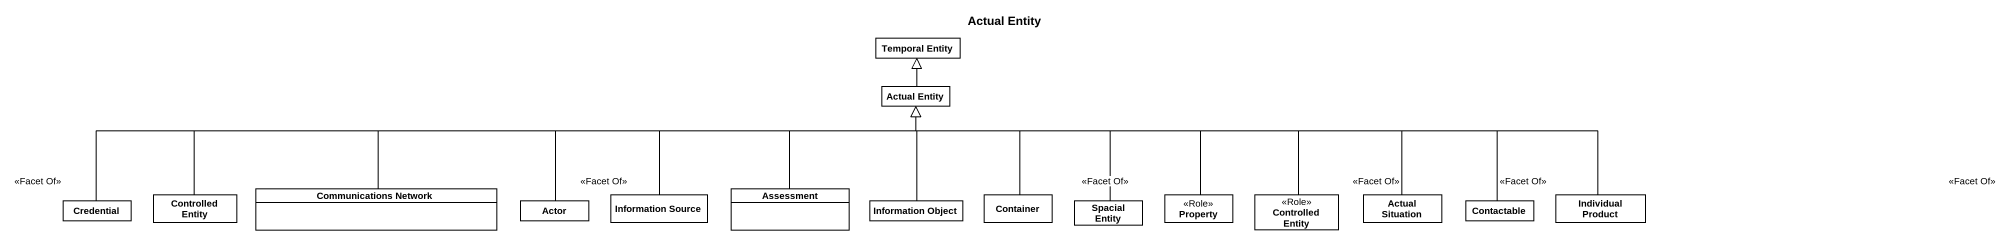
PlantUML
@startuml
title Actual Entity
hide circle
hide empty members
class "Temporal Entity" as Temporal_Entity
class "Actual Entity" as Actual_Entity
class Credential
class "Controlled Entity" as Controlled_Entity
class "Communications Network" as Communications_Network
class "Actor" as Actor_
class "Information Source" as Information_Source
class Assessment
class "Information Object" as Information_Object
class Container
class "Spacial Entity" as Spacial_Entity
class Property <<Role>>
class "Controlled Entity" as Controlled_Entity_2 <<Role>>
class "Actual Situation" as Actual_Situation
class Contactable
class "Individual Product" as Individual_Product
Actual_Entity -up-|> Temporal_Entity
Credential -right-|> Actual_Entity
Controlled_Entity -right-|> Actual_Entity : <<Facet Of>>
Communications_Network -right-|> Actual_Entity
Actor_ -right-|> Actual_Entity
Information_Source -right-|> Actual_Entity : <<Facet Of>>
Assessment -up-|> Actual_Entity
Information_Object -up-|> Actual_Entity
Container -up-|> Actual_Entity : <<Facet Of>>
Spacial_Entity -up-|> Actual_Entity
Property -left-|> Actual_Entity : <<Facet Of>>
Controlled_Entity_2 -left-|> Actual_Entity : <<Facet Of>>
Actual_Situation -left-|> Actual_Entity
Contactable -left-|> Actual_Entity
Individual_Product -left-|> Actual_Entity : <<Facet Of>>
@enduml
